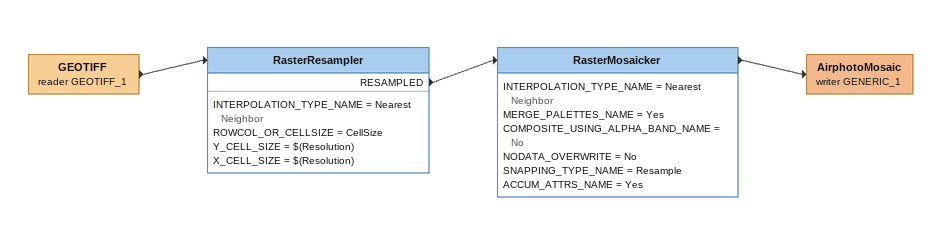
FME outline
GEOTIFF (reader GEOTIFF_1)
    -> RasterResampler
RasterResampler
    INTERPOLATION_TYPE_NAME = Nearest Neighbor
    ROWCOL_OR_CELLSIZE = CellSize
    Y_CELL_SIZE = $(Resolution)
    X_CELL_SIZE = $(Resolution)
    RESAMPLED -> RasterMosaicker
RasterMosaicker
    INTERPOLATION_TYPE_NAME = Nearest Neighbor
    MERGE_PALETTES_NAME = Yes
    COMPOSITE_USING_ALPHA_BAND_NAME = No
    NODATA_OVERWRITE = No
    SNAPPING_TYPE_NAME = Resample
    ACCUM_ATTRS_NAME = Yes
    -> AirphotoMosaic (writer GENERIC_1)
AirphotoMosaic (writer GENERIC_1)
